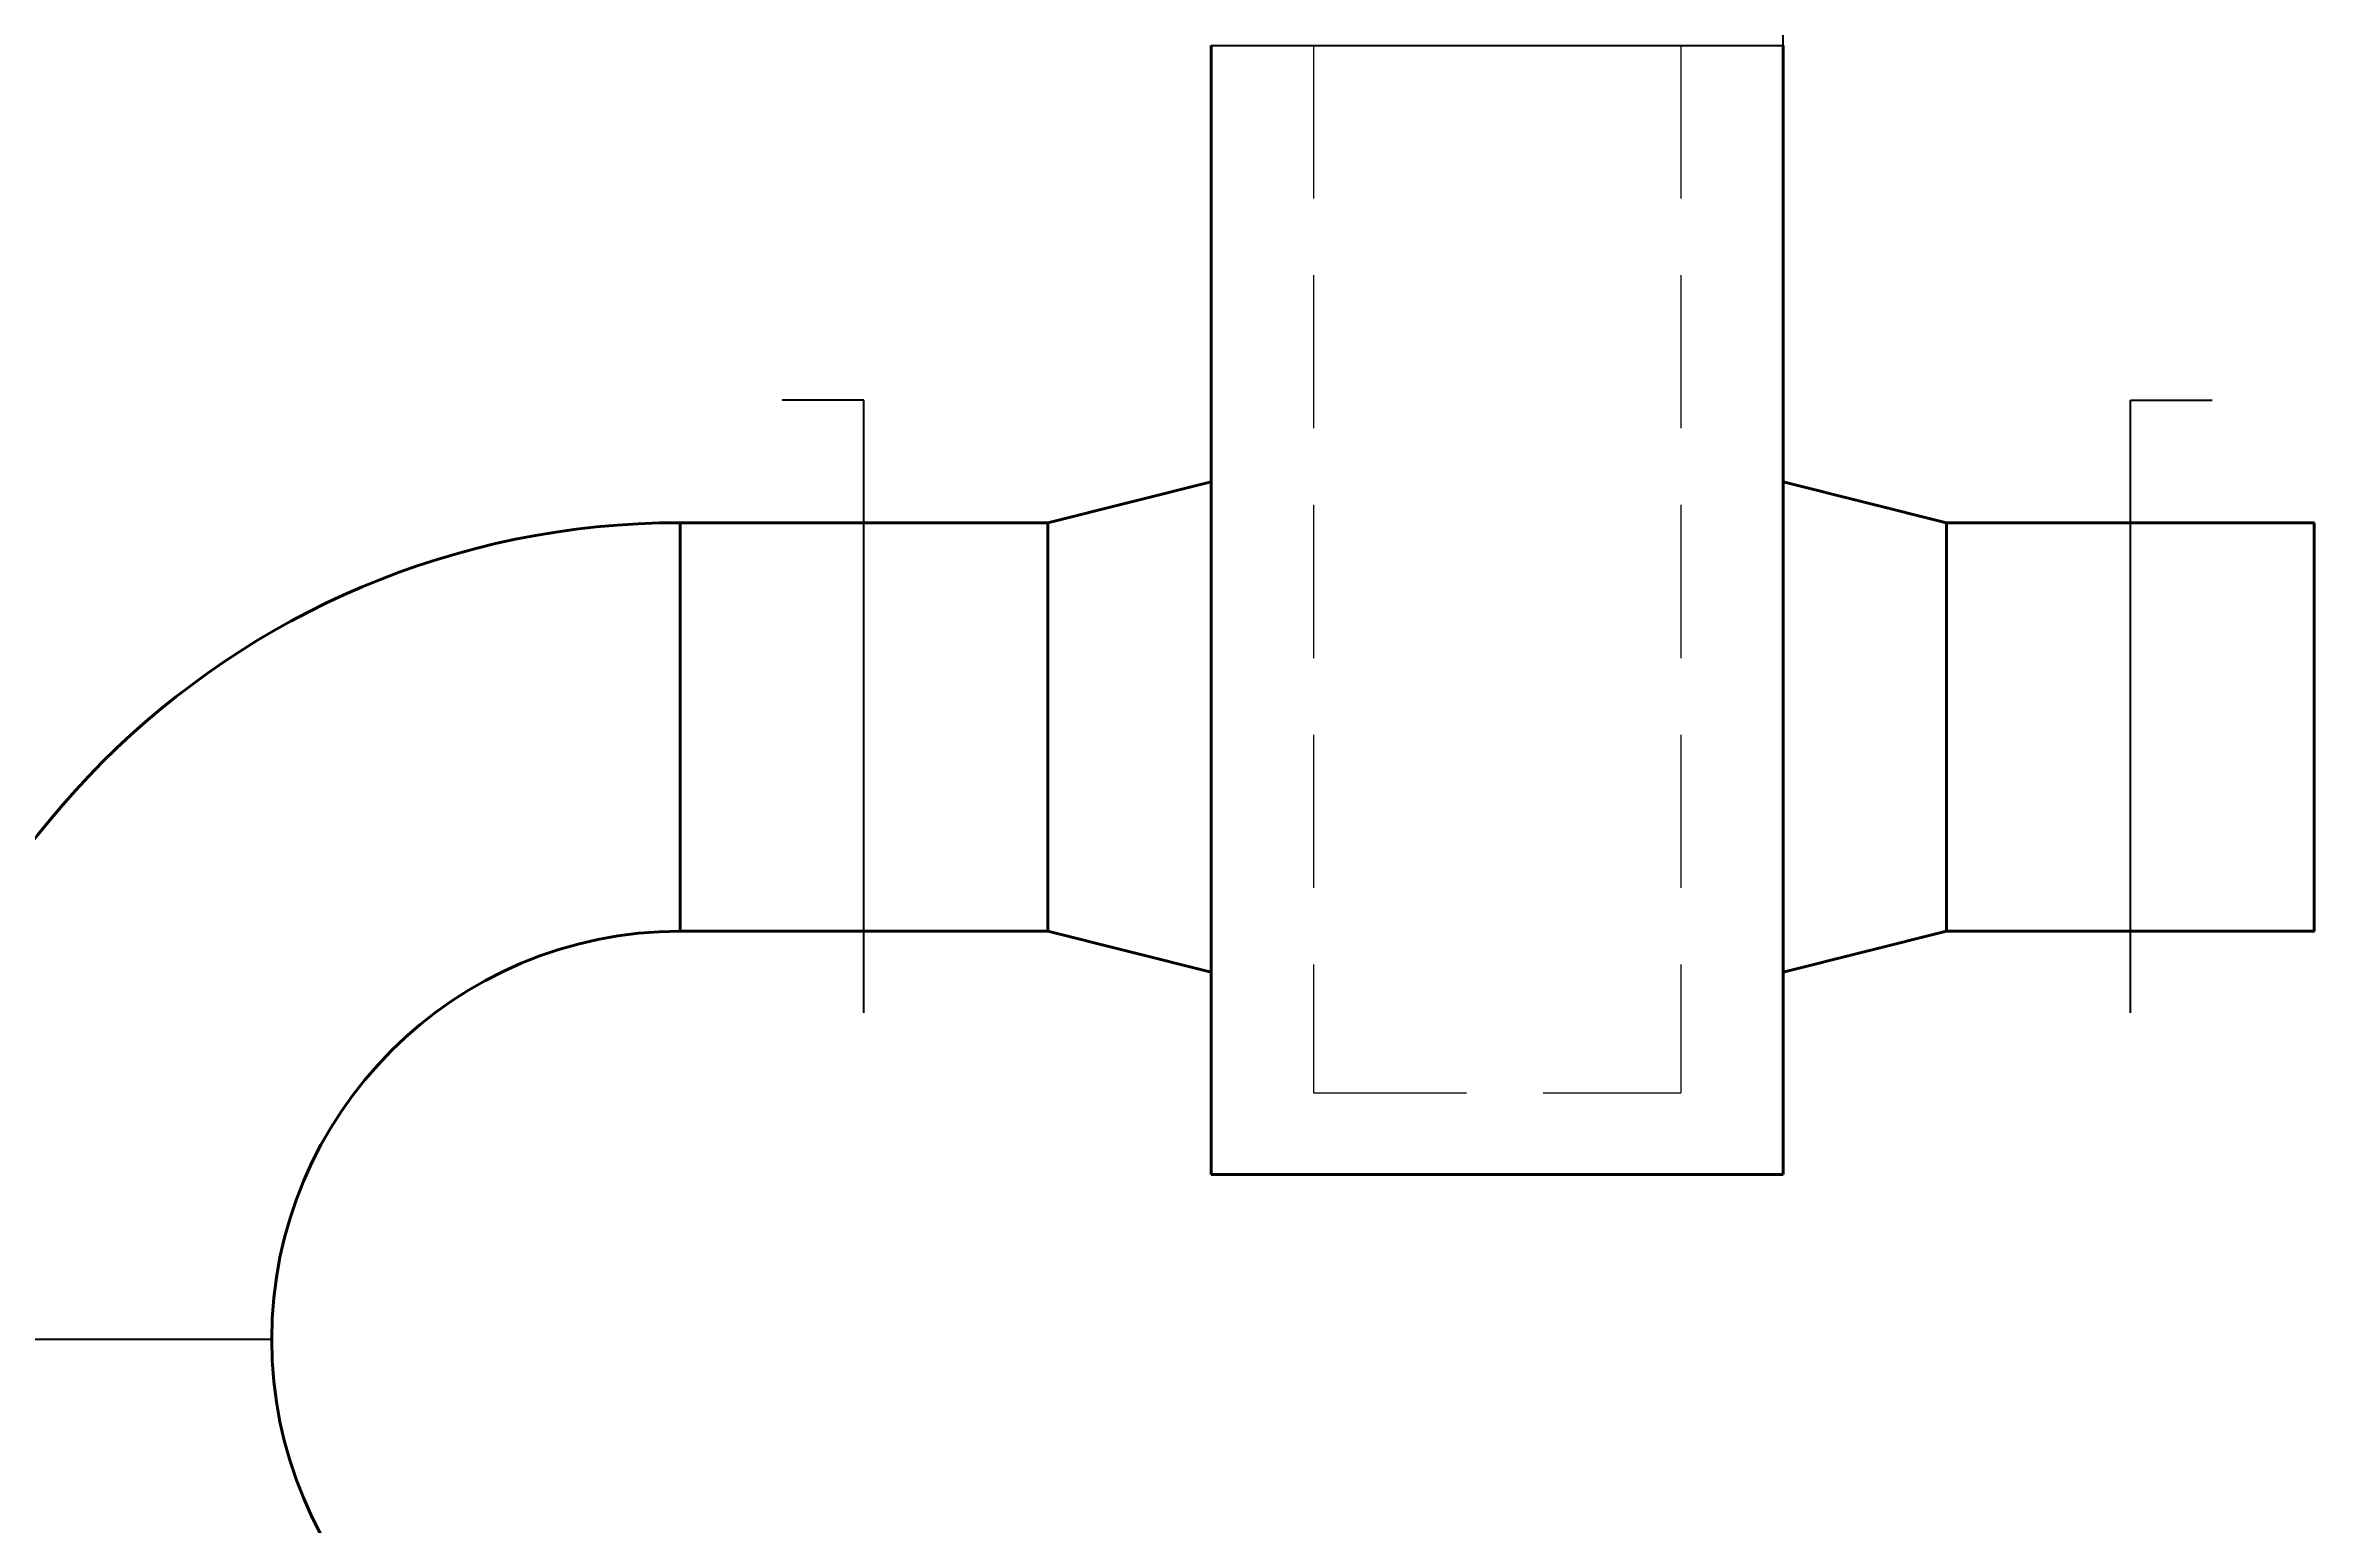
# Model space of a CAD drawing. Header units: inches. Extents: x 51 to 3278, y 66 to 1678.
# Drawn here: x 1096.8 to 1152.4, y 1006.8 to 1042.9 of the extents above; entities that cross this region are included whole.
import ezdxf

# ---------------------------------------------------------------- set-up
doc = ezdxf.new("R2010")
doc.units = ezdxf.units.IN
doc.header["$LTSCALE"] = 30
doc.header["$MEASUREMENT"] = 0
doc.linetypes.add('HIDDEN2', pattern=[0.1875, 0.125, -0.0625])
for name, color, linetype, lineweight in [('DAMPER', 4, 'Continuous', 25), ('FAB', 4, 'Continuous', 25), ('LIN', 4, 'HIDDEN2', 18), ('M-HVAC-EXST-DUCT', 4, 'Continuous', 40), ('SLEEVE', 4, 'Continuous', 25)]:
    doc.layers.add(name, color=color, linetype=linetype, lineweight=lineweight)
doc.styles.get("Standard").update_dxf_attribs({"font": 'simplex.shx'})

msp = doc.modelspace()

# ---------------------------------------------------------------- linework, layer by layer
at = {"layer": 'DAMPER'}
for p, q in [((1116.886, 1034.261), (1114.886, 1034.261)), ((1116.886, 1019.261), (1116.886, 1034.261)), ((1147.889, 1034.261), (1149.889, 1034.261)), ((1147.889, 1019.261), (1147.889, 1034.261))]:
    msp.add_line(p, q, dxfattribs=at)
at = {"layer": 'FAB'}
msp.add_line((1102.386, 1011.261), (1092.386, 1011.261), dxfattribs=at)
at = {"layer": 'LIN'}
for p, q in [((1127.887, 1042.947), (1127.887, 1017.304)), ((1136.887, 1042.947), (1136.887, 1017.304)), ((1127.887, 1017.304), (1136.887, 1017.304))]:
    msp.add_line(p, q, dxfattribs=at)
at = {"layer": 'M-HVAC-EXST-DUCT'}
for p, q in [((1125.387, 1042.948), (1125.387, 1015.304)), ((1139.387, 1042.947), (1139.387, 1015.304)), ((1125.386, 1032.261), (1121.386, 1031.261)), ((1125.386, 1032.261), (1125.386, 1020.261)), ((1139.389, 1032.261), (1143.389, 1031.261)), ((1139.389, 1032.261), (1139.389, 1020.261)), ((1112.386, 1031.261), (1112.376, 1031.261)), ((1121.386, 1031.261), (1112.386, 1031.261)), ((1112.386, 1031.261), (1112.386, 1021.261)), ((1121.386, 1031.261), (1121.386, 1021.261)), ((1143.389, 1031.261), (1152.389, 1031.261)), ((1143.389, 1031.261), (1143.389, 1021.261)), ((1152.389, 1031.261), (1152.399, 1031.261)), ((1152.389, 1031.261), (1152.389, 1021.261)), ((1112.386, 1021.261), (1112.376, 1021.261)), ((1121.386, 1021.261), (1112.386, 1021.261)), ((1125.386, 1020.261), (1121.386, 1021.261)), ((1139.389, 1020.261), (1143.389, 1021.261)), ((1143.389, 1021.261), (1152.389, 1021.261)), ((1152.389, 1021.261), (1152.399, 1021.261)), ((1125.387, 1015.304), (1139.387, 1015.304))]:
    msp.add_line(p, q, dxfattribs=at)
for radius, start, end in [(20, 90, 180), (10, 90, 180), (20, 180, 270), (10, 180, 270)]:
    msp.add_arc((1112.386, 1011.261), radius, start, end, dxfattribs=at)
at = {"layer": 'SLEEVE'}
for p, q in [((1139.389, 1042.947), (1139.39, 1059.947)), ((1125.389, 1042.948), (1139.389, 1042.947))]:
    msp.add_line(p, q, dxfattribs=at)

# ---------------------------------------------------------------- texts
at = {"layer": 'M-HVAC-EXST-DUCT'}
for s, p in [('SPIN-IN TAP                             LP                  Supply              115.000   105.000   115.000   105.000   10.000    10.000    13.000    0.00000   0.000     0.000     1         LEFT      ', (1112.384, 1031.261)), ('SPIN-IN TAP                             LP                  Supply              115.000   105.000   115.000   105.000   10.000    10.000    13.000    0.00000   0.000     0.000     1         LEFT      ', (1152.389, 1031.261)), ('SPIN-IN TAP                             LP                  Supply              115.000   105.000   115.000   105.000   10.000    10.000    13.000    0.00000   0.000     0.000     1         RIGHT     ', (1112.384, 1021.261)), ('SPIN-IN TAP                             LP                  Supply              115.000   105.000   115.000   105.000   10.000    10.000    13.000    0.00000   0.000     0.000     1         RIGHT     ', (1152.389, 1021.261))]:
    msp.add_text(s, height=0.00001, dxfattribs=at).set_placement(p)

doc.saveas('drawing.dxf')
